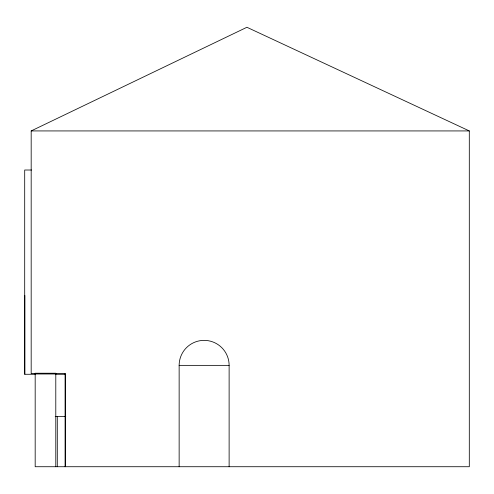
<?xml version="1.0" encoding="UTF-8"?>
<svg xmlns="http://www.w3.org/2000/svg" width="494" height="494" viewBox="0 0 494 494"><rect width="100%" height="100%" fill="white"/><g stroke="black" fill="none" stroke-linecap="round" stroke-linejoin="round"><path stroke-width="0.74" d="M65.35 466.725L65.35 373.649L31.178 373.649L31.178 130.929L246.914 27.275L469.3 130.929L469.3 466.725L35.179 466.725L35.179 373.229L55.791 373.229L55.791 466.725M31.178 130.929L469.3 130.929M31.536 170.016L24.7 170.016L24.7 374.279L35.512 374.279M179.143 466.725L179.143 365.362L229.123 365.362L229.123 466.725M35.179 373.964L55.791 373.964M55.408 374.279L65.702 374.279M55.205 416.491L65.776 416.491M65.103 373.649L65.103 466.725M57.292 416.491L57.292 466.725M24.842 295.449L24.842 374.279M179.143 365.362A24.99 24.99 0 0 1 204.133 340.372A24.99 24.99 0 0 1 229.123 365.362"/></g></svg>
